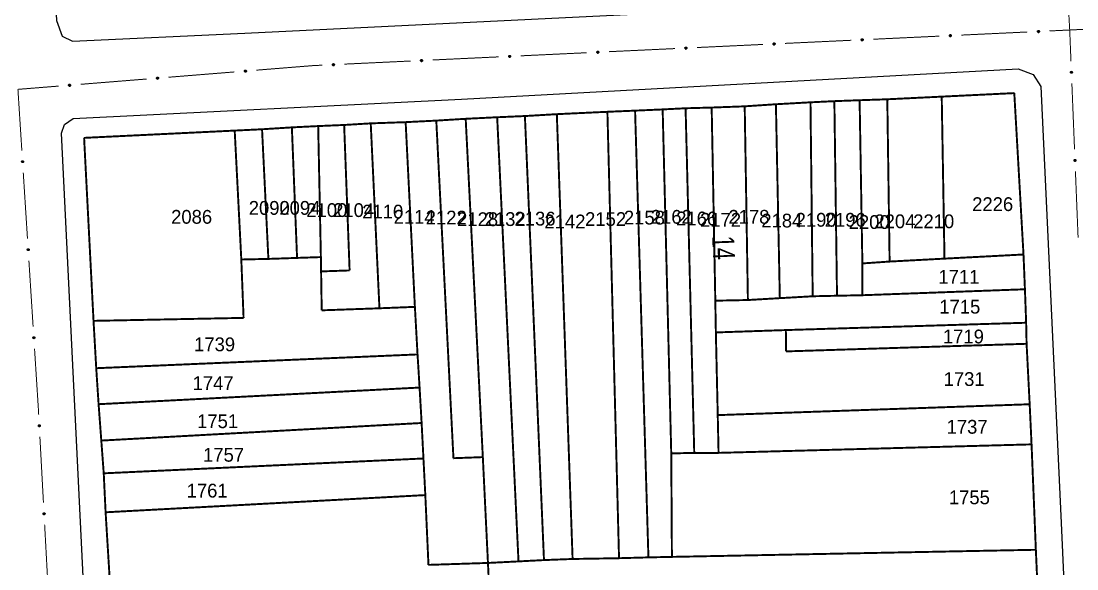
# Model space of a CAD drawing. Extents: x 202481 to 204056, y 4838981 to 4840330.
# Drawn here: x 202939.6 to 203131.1, y 4839090.1 to 4839189.5 of the extents above; entities that cross this region are included whole.
import ezdxf
from ezdxf.enums import TextEntityAlignment as Align

# ---------------------------------------------------------------- set-up
doc = ezdxf.new("R2010")
doc.units = 0
doc.header["$LTSCALE"] = 1.5
doc.header["$MEASUREMENT"] = 0
for name, color, linetype in [('CD_MALHA_LOTES', 7, 'CONTINUOUS'), ('RU-QUADRA', 210, 'CONTINUOUS'), ('SV-EIXO-RUA-PAV', 20, 'CONTINUOUS'), ('SV-RUA-PAVIM', 7, 'CONTINUOUS'), ('SV-TXT-RUA-PAV', 7, 'CONTINUOUS'), ('Th_NmrPort', 1, 'CONTINUOUS')]:
    doc.layers.add(name, color=color, linetype=linetype)
doc.styles.add('ARIAL', font='ARIAL.SHX')

msp = doc.modelspace()

# ---------------------------------------------------------------- linework, layer by layer
at = {"layer": 'CD_MALHA_LOTES', "linetype": 'Continuous', "const_width": 0.35, "flags": 128}
for points in [[(203106.59, 4839175.82), (203119.75, 4839176.46)], [(203119.75, 4839176.46), (203121.42, 4839147.18)], [(203064.87, 4839173.84), (203070.86, 4839174.06)], [(203070.86, 4839174.06), (203076.52, 4839174.44)], [(203071.44, 4839138.92), (203070.86, 4839174.06)], [(203076.52, 4839174.44), (203082.79, 4839174.79)], [(203077.23, 4839139.26), (203076.52, 4839174.44)], [(203082.79, 4839174.79), (203087.12, 4839175)], [(203083.19, 4839139.6), (203082.79, 4839174.79)], [(203087.12, 4839175), (203091.7, 4839175.17)], [(203087.6, 4839139.7), (203087.12, 4839175)], [(203091.7, 4839175.17), (203096.72, 4839175.34)], [(203092.2, 4839145.56), (203091.7, 4839175.17)], [(203096.72, 4839175.34), (203106.59, 4839175.82)], [(203097.14, 4839145.9), (203096.72, 4839175.34)], [(203107.09, 4839146.43), (203106.59, 4839175.82)], [(203020.26, 4839171.8), (203025.97, 4839172.08)], [(203025.97, 4839172.08), (203031, 4839172.3)], [(203029.84, 4839091.5), (203025.97, 4839172.08)], [(203031, 4839172.3), (203036.79, 4839172.64)], [(203034.46, 4839091.74), (203031, 4839172.3)], [(203036.79, 4839172.64), (203045.96, 4839173.07)], [(203039.65, 4839091.94), (203036.79, 4839172.64)], [(203045.96, 4839173.07), (203050.98, 4839173.28)], [(203048.07, 4839092.08), (203045.96, 4839173.07)], [(203050.98, 4839173.28), (203055.98, 4839173.5)], [(203053.4, 4839092.23), (203050.98, 4839173.28)], [(203055.98, 4839173.5), (203060.14, 4839173.71)], [(203057.54, 4839111.09), (203055.98, 4839173.5)], [(203060.14, 4839173.71), (203064.87, 4839173.84)], [(203061.71, 4839111.19), (203060.14, 4839173.71)], [(203065.53, 4839138.8), (203064.87, 4839173.84)], [(202983.33, 4839169.9), (202988.74, 4839170.24)], [(202988.74, 4839170.24), (202993.51, 4839170.48)], [(202989.68, 4839146.56), (202988.74, 4839170.24)], [(202993.51, 4839170.48), (202998.22, 4839170.68)], [(202994, 4839146.71), (202993.51, 4839170.48)], [(202998.22, 4839170.68), (203003.04, 4839170.97)], [(202999.21, 4839144.29), (202998.22, 4839170.68)], [(203003.04, 4839170.97), (203009.37, 4839171.19)], [(203004.62, 4839137.42), (203003.04, 4839170.97)], [(203009.37, 4839171.19), (203014.93, 4839171.47)], [(203011.05, 4839137.68), (203009.37, 4839171.19)], [(203014.93, 4839171.47), (203020.26, 4839171.8)], [(203018.04, 4839110.22), (203014.93, 4839171.47)], [(203023.37, 4839110.42), (203020.26, 4839171.8)], [(202978.37, 4839169.66), (202951.06, 4839168.34)], [(202951.06, 4839168.34), (202952.77, 4839135.14)], [(202978.37, 4839169.66), (202983.33, 4839169.9)], [(202979.57, 4839146.27), (202978.37, 4839169.66)], [(202984.48, 4839146.38), (202983.33, 4839169.9)], [(203121.42, 4839147.18), (203107.09, 4839146.43)], [(203121.42, 4839147.18), (203121.68, 4839140.87)], [(202984.48, 4839146.38), (202979.57, 4839146.27)], [(202979.98, 4839135.68), (202979.57, 4839146.27)], [(202989.68, 4839146.56), (202984.48, 4839146.38)], [(202994, 4839146.71), (202989.68, 4839146.56)], [(202994.04, 4839144.11), (202994, 4839146.71)], [(203092.2, 4839145.56), (203097.14, 4839145.9)], [(203092.2, 4839139.79), (203092.2, 4839145.56)], [(203107.09, 4839146.43), (203097.14, 4839145.9)], [(202994.04, 4839144.11), (202999.21, 4839144.29)], [(202994.15, 4839137.05), (202994.04, 4839144.11)], [(203083.19, 4839139.6), (203077.23, 4839139.26)], [(203087.6, 4839139.7), (203083.19, 4839139.6)], [(203092.2, 4839139.79), (203087.6, 4839139.7)], [(203121.68, 4839140.87), (203092.2, 4839139.79)], [(203121.68, 4839140.87), (203121.9, 4839134.8)], [(203011.05, 4839137.68), (203004.62, 4839137.42)], [(203011.53, 4839129.05), (203011.05, 4839137.68)], [(203065.53, 4839138.8), (203071.44, 4839138.92)], [(203065.63, 4839133.04), (203065.53, 4839138.8)], [(203077.23, 4839139.26), (203071.44, 4839138.92)], [(202952.77, 4839135.14), (202979.98, 4839135.68)], [(203004.62, 4839137.42), (202994.15, 4839137.05)], [(202953.26, 4839126.55), (202952.77, 4839135.14)], [(203078.32, 4839133.47), (203121.9, 4839134.8)], [(203121.9, 4839134.8), (203121.98, 4839130.98)], [(203065.63, 4839133.04), (203078.32, 4839133.47)], [(203065.97, 4839118.04), (203065.63, 4839133.04)], [(203078.37, 4839129.6), (203078.32, 4839133.47)], [(203121.98, 4839130.98), (203078.37, 4839129.6)], [(203121.98, 4839130.98), (203122.54, 4839120.01)], [(202953.26, 4839126.55), (203011.53, 4839129.05)], [(203011.9, 4839123.04), (203011.53, 4839129.05)], [(202953.69, 4839120.02), (202953.26, 4839126.55)], [(202953.69, 4839120.02), (203011.9, 4839123.04)], [(203012.27, 4839116.61), (203011.9, 4839123.04)], [(202954.18, 4839113.42), (202953.69, 4839120.02)], [(203065.97, 4839118.04), (203122.54, 4839120.01)], [(203122.54, 4839120.01), (203122.88, 4839112.73)], [(202954.18, 4839113.42), (203012.27, 4839116.61)], [(203012.6, 4839110.17), (203012.27, 4839116.61)], [(203066.12, 4839111.19), (203065.97, 4839118.04)], [(202954.62, 4839107.48), (202954.18, 4839113.42)], [(203122.88, 4839112.73), (203066.12, 4839111.19)], [(203122.88, 4839112.73), (203123.66, 4839093.61)], [(203057.54, 4839111.09), (203061.71, 4839111.19)], [(203057.66, 4839092.32), (203057.54, 4839111.09)], [(203066.12, 4839111.19), (203061.71, 4839111.19)], [(202954.62, 4839107.48), (203012.6, 4839110.17)], [(203012.94, 4839103.53), (203012.6, 4839110.17)], [(203023.37, 4839110.42), (203018.04, 4839110.22)], [(203024.3, 4839091.22), (203023.37, 4839110.42)], [(202954.96, 4839100.41), (202954.62, 4839107.48)], [(202954.96, 4839100.41), (203012.94, 4839103.53)], [(203013.51, 4839090.87), (203012.94, 4839103.53)], [(202956.76, 4839071.06), (202954.96, 4839100.41)], [(203123.66, 4839093.61), (203057.66, 4839092.32)], [(203123.66, 4839093.61), (203124.21, 4839081.25)], [(203034.46, 4839091.74), (203029.84, 4839091.5)], [(203039.65, 4839091.94), (203034.46, 4839091.74)], [(203048.07, 4839092.08), (203039.65, 4839091.94)], [(203053.4, 4839092.23), (203048.07, 4839092.08)], [(203057.66, 4839092.32), (203053.4, 4839092.23)], [(203024.3, 4839091.22), (203013.51, 4839090.87)], [(203024.3, 4839091.22), (203029.84, 4839091.5)], [(203025.09, 4839074.5), (203024.3, 4839091.22)]]:
    msp.add_lwpolyline(points, dxfattribs=at)
at = {"layer": 'RU-QUADRA', "linetype": 'Continuous', "const_width": 0.18, "flags": 128}
msp.add_lwpolyline([(202956.76, 4839071.06), (202954.96, 4839100.41), (202954.62, 4839107.48), (202954.18, 4839113.42), (202953.69, 4839120.02), (202953.26, 4839126.55), (202952.77, 4839135.14), (202951.06, 4839168.34), (202978.37, 4839169.66), (202983.33, 4839169.9), (202988.74, 4839170.24), (202993.51, 4839170.48), (202998.22, 4839170.68), (203003.04, 4839170.97), (203009.37, 4839171.19), (203014.93, 4839171.47), (203020.26, 4839171.8), (203025.97, 4839172.08), (203031, 4839172.3), (203036.79, 4839172.64), (203045.96, 4839173.07), (203050.98, 4839173.28), (203055.98, 4839173.5), (203060.14, 4839173.71), (203064.87, 4839173.84), (203070.86, 4839174.06), (203076.52, 4839174.44), (203082.79, 4839174.79), (203087.12, 4839175), (203091.7, 4839175.17), (203096.72, 4839175.34), (203106.59, 4839175.82), (203119.75, 4839176.46), (203121.42, 4839147.18), (203121.68, 4839140.87), (203121.9, 4839134.8), (203121.98, 4839130.98), (203122.54, 4839120.01), (203122.88, 4839112.73), (203123.66, 4839093.61), (203124.21, 4839081.25)], dxfattribs=at)
at = {"layer": 'SV-EIXO-RUA-PAV', "const_width": 0.18}
for points in [[(203129.451798, 4839194.216947), (203129.78255, 4839188.22607)], [(203110.151355, 4839186.984922), (203122.138077, 4839187.54927)], [(203126.133651, 4839187.737386), (203129.130332, 4839187.878473)], [(203129.130332, 4839187.878473), (203129.8, 4839187.91)], [(203129.78255, 4839188.22607), (203129.8, 4839187.91)], [(203129.8, 4839187.91), (203138.119946, 4839188.310712)], [(203129.8, 4839187.91), (203130.029514, 4839182.231188)], [(203078.186762, 4839185.479992), (203090.173484, 4839186.044341)], [(203094.169059, 4839186.232457), (203106.155781, 4839186.796806)], [(203030.239873, 4839183.222599), (203042.226595, 4839183.786947)], [(203046.222169, 4839183.975063), (203058.208892, 4839184.539412)], [(203062.204466, 4839184.727528), (203074.191188, 4839185.291876)], [(202998.27528, 4839181.717669), (203010.262003, 4839182.282018)], [(203014.257577, 4839182.470134), (203026.244299, 4839183.034482)], [(202966.366441, 4839179.338595), (202978.327733, 4839180.301666)], [(202982.31483, 4839180.62269), (202992.282573, 4839181.425249)], [(202992.282573, 4839181.425249), (202992.59, 4839181.45)], [(202992.59, 4839181.45), (202994.279706, 4839181.529553)], [(202950.418052, 4839178.054501), (202962.379344, 4839179.017571)], [(203130.191046, 4839178.234451), (203130.675641, 4839166.244239)], [(202939.06, 4839177.14), (202946.430955, 4839177.733477)], [(202939.06, 4839177.14), (202939.77188, 4839166.013511)], [(202940.02728, 4839162.021673), (202940.793481, 4839150.046159)], [(203130.837172, 4839162.247502), (203131.321767, 4839150.257291)], [(202941.048881, 4839146.054321), (202941.815082, 4839134.078807)], [(202942.070483, 4839130.086969), (202942.708983, 4839120.107374)], [(202942.708983, 4839120.107374), (202942.76, 4839119.31)], [(202942.76, 4839119.31), (202942.824848, 4839118.110757)], [(202943.040831, 4839114.116592), (202943.688777, 4839102.134098)], [(202943.90476, 4839098.139933), (202944.552706, 4839086.157439)]]:
    msp.add_lwpolyline(points, dxfattribs=at)
at = {"layer": 'SV-EIXO-RUA-PAV'}
for points in [[(203123.987166, 4839187.74653), (203124.019569, 4839187.783164), (203124.054909, 4839187.808024), (203124.090352, 4839187.820274), (203124.124494, 4839187.822933), (203124.159731, 4839187.821719), (203124.194986, 4839187.812657), (203124.231887, 4839187.793931), (203124.268865, 4839187.761685), (203124.291951, 4839187.723808), (203124.305821, 4839187.689703), (203124.310643, 4839187.654261), (203124.30889, 4839187.62005), (203124.298266, 4839187.58374), (203124.278924, 4839187.54653), (203124.245599, 4839187.510132), (203124.210786, 4839187.485998), (203124.176192, 4839187.475049), (203124.14053, 4839187.470427), (203124.104572, 4839187.472098), (203124.070016, 4839187.481193), (203124.032585, 4839187.500734), (203123.997097, 4839187.534102), (203123.97263, 4839187.568549), (203123.961198, 4839187.60298), (203123.957438, 4839187.638192), (203123.958226, 4839187.673548), (203123.96586, 4839187.709367), (203123.987166, 4839187.74653)], [(203092.022573, 4839186.241601), (203092.054976, 4839186.278235), (203092.090316, 4839186.303094), (203092.125759, 4839186.315345), (203092.159902, 4839186.318004), (203092.195138, 4839186.316789), (203092.230393, 4839186.307727), (203092.267294, 4839186.289002), (203092.304272, 4839186.256755), (203092.327359, 4839186.218879), (203092.341228, 4839186.184774), (203092.34605, 4839186.149331), (203092.344297, 4839186.115121), (203092.333673, 4839186.078811), (203092.314332, 4839186.0416), (203092.281006, 4839186.005203), (203092.246193, 4839185.981069), (203092.2116, 4839185.97012), (203092.175937, 4839185.965498), (203092.139979, 4839185.967168), (203092.105423, 4839185.976263), (203092.067993, 4839185.995805), (203092.032504, 4839186.029173), (203092.008037, 4839186.06362), (203091.996605, 4839186.098051), (203091.992845, 4839186.133263), (203091.993633, 4839186.168619), (203092.001267, 4839186.204437), (203092.022573, 4839186.241601)], [(203108.004869, 4839186.994065), (203108.037272, 4839187.0307), (203108.072612, 4839187.055559), (203108.108055, 4839187.06781), (203108.142198, 4839187.070468), (203108.177434, 4839187.069254), (203108.212689, 4839187.060192), (203108.249591, 4839187.041467), (203108.286568, 4839187.00922), (203108.309655, 4839186.971344), (203108.323524, 4839186.937238), (203108.328347, 4839186.901796), (203108.326594, 4839186.867586), (203108.315969, 4839186.831276), (203108.296628, 4839186.794065), (203108.263303, 4839186.757667), (203108.228489, 4839186.733534), (203108.193896, 4839186.722585), (203108.158234, 4839186.717962), (203108.122275, 4839186.719633), (203108.08772, 4839186.728728), (203108.050289, 4839186.748269), (203108.014801, 4839186.781637), (203107.990333, 4839186.816085), (203107.978902, 4839186.850515), (203107.975141, 4839186.885727), (203107.97593, 4839186.921083), (203107.983563, 4839186.956902), (203108.004869, 4839186.994065)], [(203044.075684, 4839183.984207), (203044.108087, 4839184.020841), (203044.143427, 4839184.045701), (203044.17887, 4839184.057951), (203044.213013, 4839184.06061), (203044.248249, 4839184.059396), (203044.283504, 4839184.050333), (203044.320405, 4839184.031608), (203044.357383, 4839183.999362), (203044.38047, 4839183.961485), (203044.394339, 4839183.92738), (203044.399161, 4839183.891937), (203044.397408, 4839183.857727), (203044.386784, 4839183.821417), (203044.367442, 4839183.784207), (203044.334117, 4839183.747809), (203044.299304, 4839183.723675), (203044.26471, 4839183.712726), (203044.229048, 4839183.708104), (203044.19309, 4839183.709775), (203044.158534, 4839183.71887), (203044.121104, 4839183.738411), (203044.085615, 4839183.771779), (203044.061148, 4839183.806226), (203044.049716, 4839183.840657), (203044.045956, 4839183.875869), (203044.046744, 4839183.911225), (203044.054378, 4839183.947044), (203044.075684, 4839183.984207)], [(203060.05798, 4839184.736671), (203060.090383, 4839184.773306), (203060.125723, 4839184.798165), (203060.161166, 4839184.810416), (203060.195309, 4839184.813074), (203060.230545, 4839184.81186), (203060.2658, 4839184.802798), (203060.302702, 4839184.784073), (203060.339679, 4839184.751826), (203060.362766, 4839184.71395), (203060.376635, 4839184.679845), (203060.381457, 4839184.644402), (203060.379704, 4839184.610192), (203060.36908, 4839184.573882), (203060.349739, 4839184.536671), (203060.316414, 4839184.500274), (203060.2816, 4839184.47614), (203060.247007, 4839184.465191), (203060.211345, 4839184.460568), (203060.175386, 4839184.462239), (203060.14083, 4839184.471334), (203060.1034, 4839184.490875), (203060.067911, 4839184.524243), (203060.043444, 4839184.558691), (203060.032013, 4839184.593121), (203060.028252, 4839184.628333), (203060.02904, 4839184.66369), (203060.036674, 4839184.699508), (203060.05798, 4839184.736671)], [(203076.040277, 4839185.489136), (203076.07268, 4839185.52577), (203076.10802, 4839185.55063), (203076.143463, 4839185.56288), (203076.177605, 4839185.565539), (203076.212841, 4839185.564325), (203076.248097, 4839185.555263), (203076.284998, 4839185.536537), (203076.321976, 4839185.504291), (203076.345062, 4839185.466415), (203076.358932, 4839185.432309), (203076.363754, 4839185.396867), (203076.362001, 4839185.362656), (203076.351377, 4839185.326347), (203076.332035, 4839185.289136), (203076.29871, 4839185.252738), (203076.263897, 4839185.228604), (203076.229303, 4839185.217655), (203076.193641, 4839185.213033), (203076.157683, 4839185.214704), (203076.123127, 4839185.223799), (203076.085696, 4839185.24334), (203076.050208, 4839185.276708), (203076.025741, 4839185.311155), (203076.014309, 4839185.345586), (203076.010549, 4839185.380798), (203076.011337, 4839185.416154), (203076.018971, 4839185.451973), (203076.040277, 4839185.489136)], [(202996.128795, 4839181.726813), (202996.161198, 4839181.763447), (202996.196538, 4839181.788307), (202996.231981, 4839181.800557), (202996.266124, 4839181.803216), (202996.30136, 4839181.802002), (202996.336615, 4839181.79294), (202996.373516, 4839181.774214), (202996.410494, 4839181.741968), (202996.433581, 4839181.704092), (202996.44745, 4839181.669986), (202996.452272, 4839181.634544), (202996.450519, 4839181.600333), (202996.439895, 4839181.564024), (202996.420553, 4839181.526813), (202996.387228, 4839181.490415), (202996.352415, 4839181.466281), (202996.317821, 4839181.455332), (202996.282159, 4839181.45071), (202996.246201, 4839181.452381), (202996.211645, 4839181.461476), (202996.174215, 4839181.481017), (202996.138726, 4839181.514385), (202996.114259, 4839181.548832), (202996.102827, 4839181.583263), (202996.099067, 4839181.618475), (202996.099855, 4839181.653831), (202996.107489, 4839181.68965), (202996.128795, 4839181.726813)], [(203012.111091, 4839182.479278), (203012.143494, 4839182.515912), (203012.178834, 4839182.540771), (203012.214277, 4839182.553022), (203012.24842, 4839182.555681), (203012.283656, 4839182.554466), (203012.318911, 4839182.545404), (203012.355813, 4839182.526679), (203012.39279, 4839182.494432), (203012.415877, 4839182.456556), (203012.429746, 4839182.422451), (203012.434568, 4839182.387008), (203012.432815, 4839182.352798), (203012.422191, 4839182.316488), (203012.40285, 4839182.279277), (203012.369525, 4839182.24288), (203012.334711, 4839182.218746), (203012.300118, 4839182.207797), (203012.264456, 4839182.203175), (203012.228497, 4839182.204845), (203012.193941, 4839182.21394), (203012.156511, 4839182.233482), (203012.121022, 4839182.26685), (203012.096555, 4839182.301297), (203012.085123, 4839182.335727), (203012.081363, 4839182.37094), (203012.082151, 4839182.406296), (203012.089785, 4839182.442114), (203012.111091, 4839182.479278)], [(203028.093388, 4839183.231742), (203028.12579, 4839183.268377), (203028.16113, 4839183.293236), (203028.196574, 4839183.305486), (203028.230716, 4839183.308145), (203028.265952, 4839183.306931), (203028.301208, 4839183.297869), (203028.338109, 4839183.279144), (203028.375086, 4839183.246897), (203028.398173, 4839183.209021), (203028.412043, 4839183.174915), (203028.416865, 4839183.139473), (203028.415112, 4839183.105263), (203028.404488, 4839183.068953), (203028.385146, 4839183.031742), (203028.351821, 4839182.995344), (203028.317007, 4839182.971211), (203028.282414, 4839182.960261), (203028.246752, 4839182.955639), (203028.210794, 4839182.95731), (203028.176238, 4839182.966405), (203028.138807, 4839182.985946), (203028.103319, 4839183.019314), (203028.078852, 4839183.053762), (203028.06742, 4839183.088192), (203028.06366, 4839183.123404), (203028.064448, 4839183.15876), (203028.072082, 4839183.194579), (203028.093388, 4839183.231742)], [(202980.16923, 4839180.560372), (202980.200395, 4839180.598065), (202980.234888, 4839180.624087), (202980.269903, 4839180.63751), (202980.303939, 4839180.641304), (202980.339196, 4839180.641264), (202980.374733, 4839180.63338), (202980.412237, 4839180.615894), (202980.450268, 4839180.584896), (202980.474603, 4839180.547809), (202980.4896, 4839180.514185), (202980.495599, 4839180.478922), (202980.494986, 4839180.444673), (202980.485576, 4839180.408029), (202980.467484, 4839180.370195), (202980.435389, 4839180.332708), (202980.401399, 4839180.307429), (202980.367189, 4839180.295334), (202980.3317, 4839180.289528), (202980.295706, 4839180.29), (202980.260867, 4839180.29794), (202980.222807, 4839180.316224), (202980.186227, 4839180.348392), (202980.160627, 4839180.382006), (202980.148055, 4839180.416037), (202980.143125, 4839180.451104), (202980.142735, 4839180.486467), (202980.149173, 4839180.52252), (202980.16923, 4839180.560372)], [(203130.214468, 4839180.380828), (203130.250887, 4839180.348182), (203130.27551, 4839180.312677), (203130.287525, 4839180.277154), (203130.289956, 4839180.242994), (203130.288508, 4839180.207767), (203130.279211, 4839180.172573), (203130.260241, 4839180.135797), (203130.227749, 4839180.099034), (203130.18972, 4839180.0762), (203130.155523, 4839180.062558), (203130.120049, 4839180.057972), (203130.085851, 4839180.059952), (203130.049613, 4839180.070818), (203130.012532, 4839180.090406), (203129.976357, 4839180.123973), (203129.952455, 4839180.158946), (203129.941736, 4839180.193612), (203129.937351, 4839180.229304), (203129.939261, 4839180.26525), (203129.948586, 4839180.299745), (203129.968376, 4839180.337044), (203130.001979, 4839180.37231), (203130.036589, 4839180.396547), (203130.071094, 4839180.40775), (203130.106331, 4839180.411276), (203130.141681, 4839180.410253), (203130.177448, 4839180.402381), (203130.214468, 4839180.380828)], [(202948.272452, 4839177.992183), (202948.303618, 4839178.029876), (202948.33811, 4839178.055898), (202948.373126, 4839178.069322), (202948.407161, 4839178.073115), (202948.442418, 4839178.073075), (202948.477956, 4839178.065191), (202948.51546, 4839178.047705), (202948.553491, 4839178.016707), (202948.577825, 4839177.979621), (202948.592822, 4839177.945996), (202948.598822, 4839177.910733), (202948.598209, 4839177.876484), (202948.588799, 4839177.83984), (202948.570707, 4839177.802006), (202948.538612, 4839177.76452), (202948.504621, 4839177.73924), (202948.470412, 4839177.727146), (202948.434923, 4839177.721339), (202948.398929, 4839177.721811), (202948.36409, 4839177.729751), (202948.326029, 4839177.748035), (202948.28945, 4839177.780203), (202948.263849, 4839177.813817), (202948.251278, 4839177.847848), (202948.246347, 4839177.882916), (202948.245958, 4839177.918278), (202948.252395, 4839177.954331), (202948.272452, 4839177.992183)], [(202964.220841, 4839179.276278), (202964.252006, 4839179.31397), (202964.286499, 4839179.339993), (202964.321515, 4839179.353416), (202964.35555, 4839179.35721), (202964.390807, 4839179.357169), (202964.426344, 4839179.349286), (202964.463849, 4839179.331799), (202964.501879, 4839179.300802), (202964.526214, 4839179.263715), (202964.541211, 4839179.23009), (202964.54721, 4839179.194828), (202964.546597, 4839179.160578), (202964.537188, 4839179.123935), (202964.519096, 4839179.086101), (202964.487001, 4839179.048614), (202964.45301, 4839179.023335), (202964.4188, 4839179.01124), (202964.383312, 4839179.005433), (202964.347318, 4839179.005906), (202964.312478, 4839179.013845), (202964.274418, 4839179.03213), (202964.237838, 4839179.064298), (202964.212238, 4839179.097912), (202964.199666, 4839179.131943), (202964.194736, 4839179.16701), (202964.194347, 4839179.202373), (202964.200784, 4839179.238426), (202964.220841, 4839179.276278)], [(202940.000262, 4839164.168008), (202940.037437, 4839164.136227), (202940.062888, 4839164.101311), (202940.075734, 4839164.066079), (202940.078967, 4839164.031986), (202940.078347, 4839163.996735), (202940.06988, 4839163.961332), (202940.051779, 4839163.92412), (202940.02016, 4839163.886605), (202939.982678, 4839163.862883), (202939.948811, 4839163.848441), (202939.913455, 4839163.843023), (202939.87922, 4839163.844199), (202939.842736, 4839163.85421), (202939.805205, 4839163.872922), (202939.768251, 4839163.905629), (202939.743534, 4839163.940031), (202939.732004, 4839163.974435), (202939.726782, 4839164.010014), (202939.727846, 4839164.045996), (202939.736358, 4839164.0807), (202939.755266, 4839164.118454), (202939.788031, 4839164.1545), (202939.822062, 4839164.179544), (202939.856295, 4839164.191554), (202939.891438, 4839164.195907), (202939.926803, 4839164.195715), (202939.962745, 4839164.188685), (202940.000262, 4839164.168008)], [(203130.860595, 4839164.39388), (203130.897013, 4839164.361234), (203130.921637, 4839164.325729), (203130.933651, 4839164.290205), (203130.936083, 4839164.256045), (203130.934634, 4839164.220818), (203130.925338, 4839164.185624), (203130.906367, 4839164.148848), (203130.873875, 4839164.112086), (203130.835847, 4839164.089252), (203130.80165, 4839164.07561), (203130.766176, 4839164.071023), (203130.731978, 4839164.073004), (203130.69574, 4839164.083869), (203130.658658, 4839164.103458), (203130.622483, 4839164.137024), (203130.598581, 4839164.171998), (203130.587863, 4839164.206663), (203130.583478, 4839164.242355), (203130.585388, 4839164.278302), (203130.594712, 4839164.312796), (203130.614502, 4839164.350096), (203130.648106, 4839164.385362), (203130.682715, 4839164.409599), (203130.717221, 4839164.420802), (203130.752457, 4839164.424327), (203130.787807, 4839164.423304), (203130.823574, 4839164.415432), (203130.860595, 4839164.39388)], [(202941.021863, 4839148.200656), (202941.059038, 4839148.168875), (202941.08449, 4839148.133959), (202941.097335, 4839148.098727), (202941.100569, 4839148.064634), (202941.099948, 4839148.029383), (202941.091481, 4839147.99398), (202941.073381, 4839147.956768), (202941.041761, 4839147.919253), (202941.00428, 4839147.895531), (202940.970413, 4839147.881089), (202940.935056, 4839147.875671), (202940.900821, 4839147.876847), (202940.864338, 4839147.886858), (202940.826806, 4839147.90557), (202940.789853, 4839147.938277), (202940.765136, 4839147.972679), (202940.753605, 4839148.007083), (202940.748383, 4839148.042662), (202940.749448, 4839148.078644), (202940.757959, 4839148.113348), (202940.776867, 4839148.151102), (202940.809633, 4839148.187148), (202940.843663, 4839148.212192), (202940.877896, 4839148.224202), (202940.91304, 4839148.228555), (202940.948404, 4839148.228363), (202940.984346, 4839148.221333), (202941.021863, 4839148.200656)], [(202942.043464, 4839132.233304), (202942.080639, 4839132.201523), (202942.106091, 4839132.166607), (202942.118937, 4839132.131375), (202942.12217, 4839132.097282), (202942.12155, 4839132.062031), (202942.113083, 4839132.026628), (202942.094982, 4839131.989416), (202942.063363, 4839131.951901), (202942.025881, 4839131.928179), (202941.992014, 4839131.913737), (202941.956658, 4839131.908319), (202941.922423, 4839131.909495), (202941.885939, 4839131.919506), (202941.848408, 4839131.938218), (202941.811454, 4839131.970925), (202941.786737, 4839132.005327), (202941.775207, 4839132.039731), (202941.769984, 4839132.07531), (202941.771049, 4839132.111292), (202941.779561, 4839132.145996), (202941.798469, 4839132.18375), (202941.831234, 4839132.219796), (202941.865264, 4839132.24484), (202941.899497, 4839132.25685), (202941.934641, 4839132.261203), (202941.970005, 4839132.261011), (202942.005948, 4839132.253981), (202942.043464, 4839132.233304)], [(202943.035001, 4839116.263089), (202943.071861, 4839116.230943), (202943.096966, 4839116.195777), (202943.109464, 4839116.16042), (202943.11236, 4839116.126297), (202943.111392, 4839116.091053), (202943.102576, 4839116.055735), (202943.084109, 4839116.018704), (202943.052121, 4839115.981503), (202943.014407, 4839115.958152), (202942.980399, 4839115.944045), (202942.944991, 4839115.938976), (202942.910769, 4839115.940491), (202942.874386, 4839115.950861), (202942.837041, 4839115.969943), (202942.800412, 4839116.003013), (202942.776036, 4839116.037657), (202942.764846, 4839116.072173), (202942.759975, 4839116.107802), (202942.761395, 4839116.143772), (202942.770249, 4839116.17839), (202942.789528, 4839116.215956), (202942.822648, 4839116.251676), (202942.856924, 4839116.276383), (202942.891274, 4839116.288055), (202942.926459, 4839116.292061), (202942.96182, 4839116.291519), (202942.997691, 4839116.284135), (202943.035001, 4839116.263089)], [(202943.89893, 4839100.28643), (202943.93579, 4839100.254284), (202943.960895, 4839100.219118), (202943.973393, 4839100.183761), (202943.976289, 4839100.149638), (202943.975321, 4839100.114394), (202943.966505, 4839100.079077), (202943.948038, 4839100.042045), (202943.91605, 4839100.004844), (202943.878336, 4839099.981494), (202943.844328, 4839099.967387), (202943.80892, 4839099.962317), (202943.774698, 4839099.963832), (202943.738315, 4839099.974202), (202943.70097, 4839099.993284), (202943.664341, 4839100.026354), (202943.639965, 4839100.060999), (202943.628775, 4839100.095515), (202943.623904, 4839100.131144), (202943.625324, 4839100.167113), (202943.634177, 4839100.201731), (202943.653457, 4839100.239297), (202943.686577, 4839100.275018), (202943.720853, 4839100.299724), (202943.755203, 4839100.311396), (202943.790388, 4839100.315402), (202943.825748, 4839100.31486), (202943.86162, 4839100.307476), (202943.89893, 4839100.28643)]]:
    msp.add_lwpolyline(points, close=True, dxfattribs=at)
for points in [[(203123.957438, 4839187.638192), (203124.305821, 4839187.689703)], [(203123.958226, 4839187.673548), (203124.291951, 4839187.723808)], [(203123.961198, 4839187.60298), (203124.310643, 4839187.654261)], [(203123.961564, 4839187.657142), (203124.293833, 4839187.708303)], [(203123.961933, 4839187.620277), (203124.306598, 4839187.669289)], [(203123.96586, 4839187.709367), (203124.268865, 4839187.761685)], [(203123.966774, 4839187.691539), (203124.275809, 4839187.742971)], [(203123.970417, 4839187.585159), (203124.306775, 4839187.636512)], [(203123.97263, 4839187.568549), (203124.30889, 4839187.62005)], [(203123.977437, 4839187.726191), (203124.246944, 4839187.775763)], [(203123.987078, 4839187.550427), (203124.298903, 4839187.600625)], [(203123.987166, 4839187.74653), (203124.231887, 4839187.793931)], [(203123.997097, 4839187.534102), (203124.298266, 4839187.58374)], [(203124.005627, 4839187.765768), (203124.206069, 4839187.802525)], [(203124.018605, 4839187.519126), (203124.285578, 4839187.564481)], [(203124.019569, 4839187.783164), (203124.194986, 4839187.812657)], [(203124.032585, 4839187.500734), (203124.278924, 4839187.54653)], [(203124.039653, 4839187.797422), (203124.168562, 4839187.815786)], [(203124.054909, 4839187.808024), (203124.159731, 4839187.821719)], [(203091.992845, 4839186.133263), (203092.341228, 4839186.184774)], [(203091.993633, 4839186.168619), (203092.327359, 4839186.218879)], [(203091.996605, 4839186.098051), (203092.34605, 4839186.149331)], [(203091.996971, 4839186.152213), (203092.32924, 4839186.203374)], [(203091.99734, 4839186.115348), (203092.342006, 4839186.16436)], [(203092.001267, 4839186.204437), (203092.304272, 4839186.256755)], [(203092.002182, 4839186.186609), (203092.311216, 4839186.238042)], [(203092.005824, 4839186.08023), (203092.342183, 4839186.131583)], [(203092.008037, 4839186.06362), (203092.344297, 4839186.115121)], [(203092.012844, 4839186.221262), (203092.282351, 4839186.270834)], [(203092.022486, 4839186.045498), (203092.33431, 4839186.095696)], [(203092.022573, 4839186.241601), (203092.267294, 4839186.289002)], [(203092.032504, 4839186.029173), (203092.333673, 4839186.078811)], [(203092.041034, 4839186.260838), (203092.241476, 4839186.297596)], [(203092.054012, 4839186.014197), (203092.320985, 4839186.059551)], [(203092.054976, 4839186.278235), (203092.230393, 4839186.307727)], [(203092.067993, 4839185.995805), (203092.314332, 4839186.0416)], [(203092.07506, 4839186.292493), (203092.203969, 4839186.310857)], [(203092.090316, 4839186.303094), (203092.195138, 4839186.316789)], [(203092.092097, 4839185.98867), (203092.289942, 4839186.022573)], [(203092.105423, 4839185.976263), (203092.281006, 4839186.005203)], [(203092.127006, 4839185.972555), (203092.257214, 4839185.992345)], [(203092.139979, 4839185.967168), (203092.246193, 4839185.981069)], [(203107.975141, 4839186.885727), (203108.323524, 4839186.937238)], [(203107.97593, 4839186.921083), (203108.309655, 4839186.971344)], [(203107.978902, 4839186.850515), (203108.328347, 4839186.901796)], [(203107.979267, 4839186.904678), (203108.311537, 4839186.955838)], [(203107.979637, 4839186.867812), (203108.324302, 4839186.916824)], [(203107.983563, 4839186.956902), (203108.286568, 4839187.00922)], [(203107.984478, 4839186.939074), (203108.293512, 4839186.990507)], [(203107.98812, 4839186.832695), (203108.324479, 4839186.884048)], [(203107.990333, 4839186.816085), (203108.326594, 4839186.867586)], [(203107.995141, 4839186.973727), (203108.264648, 4839187.023298)], [(203108.004782, 4839186.797962), (203108.316606, 4839186.84816)], [(203108.004869, 4839186.994065), (203108.249591, 4839187.041467)], [(203108.014801, 4839186.781637), (203108.315969, 4839186.831276)], [(203108.02333, 4839187.013303), (203108.223773, 4839187.050061)], [(203108.036308, 4839186.766662), (203108.303282, 4839186.812016)], [(203108.037272, 4839187.0307), (203108.212689, 4839187.060192)], [(203108.050289, 4839186.748269), (203108.296628, 4839186.794065)], [(203108.057357, 4839187.044958), (203108.186265, 4839187.063321)], [(203108.072612, 4839187.055559), (203108.177434, 4839187.069254)], [(203108.074393, 4839186.741134), (203108.272238, 4839186.775038)], [(203108.08772, 4839186.728728), (203108.263303, 4839186.757667)], [(203108.109303, 4839186.725019), (203108.23951, 4839186.74481)], [(203108.122275, 4839186.719633), (203108.228489, 4839186.733534)], [(203124.05669, 4839187.493599), (203124.254534, 4839187.527502)], [(203124.070016, 4839187.481193), (203124.245599, 4839187.510132)], [(203124.091599, 4839187.477484), (203124.221807, 4839187.497275)], [(203124.104572, 4839187.472098), (203124.210786, 4839187.485998)], [(203044.045956, 4839183.875869), (203044.394339, 4839183.92738)], [(203044.046744, 4839183.911225), (203044.38047, 4839183.961485)], [(203044.049716, 4839183.840657), (203044.399161, 4839183.891937)], [(203044.050082, 4839183.894819), (203044.382351, 4839183.94598)], [(203044.050451, 4839183.857954), (203044.395116, 4839183.906966)], [(203044.054378, 4839183.947044), (203044.357383, 4839183.999362)], [(203044.055293, 4839183.929216), (203044.364327, 4839183.980648)], [(203044.058935, 4839183.822836), (203044.395294, 4839183.874189)], [(203044.061148, 4839183.806226), (203044.397408, 4839183.857727)], [(203044.065955, 4839183.963868), (203044.335462, 4839184.01344)], [(203044.075597, 4839183.788104), (203044.387421, 4839183.838302)], [(203044.075684, 4839183.984207), (203044.320405, 4839184.031608)], [(203044.085615, 4839183.771779), (203044.386784, 4839183.821417)], [(203044.094145, 4839184.003445), (203044.294587, 4839184.040202)], [(203044.107123, 4839183.756803), (203044.374096, 4839183.802158)], [(203044.108087, 4839184.020841), (203044.283504, 4839184.050333)], [(203044.121104, 4839183.738411), (203044.367442, 4839183.784207)], [(203044.128171, 4839184.035099), (203044.25708, 4839184.053463)], [(203044.143427, 4839184.045701), (203044.248249, 4839184.059396)], [(203044.145208, 4839183.731276), (203044.343052, 4839183.765179)], [(203044.158534, 4839183.71887), (203044.334117, 4839183.747809)], [(203044.180117, 4839183.715161), (203044.310325, 4839183.734952)], [(203044.19309, 4839183.709775), (203044.299304, 4839183.723675)], [(203060.028252, 4839184.628333), (203060.376635, 4839184.679845)], [(203060.02904, 4839184.66369), (203060.362766, 4839184.71395)], [(203060.032013, 4839184.593121), (203060.381457, 4839184.644402)], [(203060.032378, 4839184.647284), (203060.364648, 4839184.698444)], [(203060.032748, 4839184.610418), (203060.377413, 4839184.659431)], [(203060.036674, 4839184.699508), (203060.339679, 4839184.751826)], [(203060.037589, 4839184.68168), (203060.346623, 4839184.733113)], [(203060.041231, 4839184.575301), (203060.37759, 4839184.626654)], [(203060.043444, 4839184.558691), (203060.379704, 4839184.610192)], [(203060.048252, 4839184.716333), (203060.317759, 4839184.765905)], [(203060.057893, 4839184.540569), (203060.369717, 4839184.590767)], [(203060.05798, 4839184.736671), (203060.302702, 4839184.784073)], [(203060.067911, 4839184.524243), (203060.36908, 4839184.573882)], [(203060.076441, 4839184.755909), (203060.276884, 4839184.792667)], [(203060.089419, 4839184.509268), (203060.356393, 4839184.554622)], [(203060.090383, 4839184.773306), (203060.2658, 4839184.802798)], [(203060.1034, 4839184.490875), (203060.349739, 4839184.536671)], [(203060.110468, 4839184.787564), (203060.239376, 4839184.805927)], [(203060.125723, 4839184.798165), (203060.230545, 4839184.81186)], [(203060.127504, 4839184.48374), (203060.325349, 4839184.517644)], [(203060.14083, 4839184.471334), (203060.316414, 4839184.500274)], [(203060.162414, 4839184.467626), (203060.292621, 4839184.487416)], [(203060.175386, 4839184.462239), (203060.2816, 4839184.47614)], [(203076.010549, 4839185.380798), (203076.358932, 4839185.432309)], [(203076.011337, 4839185.416154), (203076.345062, 4839185.466415)], [(203076.014309, 4839185.345586), (203076.363754, 4839185.396867)], [(203076.014674, 4839185.399749), (203076.346944, 4839185.450909)], [(203076.015044, 4839185.362883), (203076.359709, 4839185.411895)], [(203076.018971, 4839185.451973), (203076.321976, 4839185.504291)], [(203076.019885, 4839185.434145), (203076.328919, 4839185.485577)], [(203076.023528, 4839185.327766), (203076.359886, 4839185.379119)], [(203076.025741, 4839185.311155), (203076.362001, 4839185.362656)], [(203076.030548, 4839185.468798), (203076.300055, 4839185.518369)], [(203076.040189, 4839185.293033), (203076.352014, 4839185.343231)], [(203076.040277, 4839185.489136), (203076.284998, 4839185.536537)], [(203076.050208, 4839185.276708), (203076.351377, 4839185.326347)], [(203076.058738, 4839185.508374), (203076.25918, 4839185.545132)], [(203076.071716, 4839185.261733), (203076.338689, 4839185.307087)], [(203076.07268, 4839185.52577), (203076.248097, 4839185.555263)], [(203076.085696, 4839185.24334), (203076.332035, 4839185.289136)], [(203076.092764, 4839185.540029), (203076.221673, 4839185.558392)], [(203076.10802, 4839185.55063), (203076.212841, 4839185.564325)], [(203076.1098, 4839185.236205), (203076.307645, 4839185.270108)], [(203076.123127, 4839185.223799), (203076.29871, 4839185.252738)], [(203076.14471, 4839185.22009), (203076.274918, 4839185.239881)], [(203076.157683, 4839185.214704), (203076.263897, 4839185.228604)], [(202996.196538, 4839181.788307), (202996.30136, 4839181.802002)], [(203012.081363, 4839182.37094), (203012.429746, 4839182.422451)], [(203012.082151, 4839182.406296), (203012.415877, 4839182.456556)], [(203012.085123, 4839182.335727), (203012.434568, 4839182.387008)], [(203012.085489, 4839182.38989), (203012.417759, 4839182.441051)], [(203012.085859, 4839182.353025), (203012.430524, 4839182.402037)], [(203012.089785, 4839182.442114), (203012.39279, 4839182.494432)], [(203012.0907, 4839182.424286), (203012.399734, 4839182.475719)], [(203012.094342, 4839182.317907), (203012.430701, 4839182.36926)], [(203012.096555, 4839182.301297), (203012.432815, 4839182.352798)], [(203012.101363, 4839182.458939), (203012.370869, 4839182.508511)], [(203012.111004, 4839182.283175), (203012.422828, 4839182.333373)], [(203012.111091, 4839182.479278), (203012.355813, 4839182.526679)], [(203012.121022, 4839182.26685), (203012.422191, 4839182.316488)], [(203012.129552, 4839182.498515), (203012.329994, 4839182.535273)], [(203012.14253, 4839182.251874), (203012.409504, 4839182.297228)], [(203012.143494, 4839182.515912), (203012.318911, 4839182.545404)], [(203012.156511, 4839182.233482), (203012.40285, 4839182.279277)], [(203012.163579, 4839182.53017), (203012.292487, 4839182.548534)], [(203012.178834, 4839182.540771), (203012.283656, 4839182.554466)], [(203012.180615, 4839182.226347), (203012.37846, 4839182.26025)], [(203012.193941, 4839182.21394), (203012.369525, 4839182.24288)], [(203012.215525, 4839182.210232), (203012.345732, 4839182.230022)], [(203012.228497, 4839182.204845), (203012.334711, 4839182.218746)], [(203028.06366, 4839183.123404), (203028.412043, 4839183.174915)], [(203028.064448, 4839183.15876), (203028.398173, 4839183.209021)], [(203028.06742, 4839183.088192), (203028.416865, 4839183.139473)], [(203028.067785, 4839183.142355), (203028.400055, 4839183.193515)], [(203028.068155, 4839183.105489), (203028.41282, 4839183.154501)], [(203028.072082, 4839183.194579), (203028.375086, 4839183.246897)], [(203028.072996, 4839183.176751), (203028.38203, 4839183.228184)], [(203028.076639, 4839183.070372), (203028.412997, 4839183.121725)], [(203028.078852, 4839183.053762), (203028.415112, 4839183.105263)], [(203028.083659, 4839183.211404), (203028.353166, 4839183.260975)], [(203028.0933, 4839183.035639), (203028.405125, 4839183.085837)], [(203028.093388, 4839183.231742), (203028.338109, 4839183.279144)], [(203028.103319, 4839183.019314), (203028.404488, 4839183.068953)], [(203028.111848, 4839183.25098), (203028.312291, 4839183.287738)], [(203028.124827, 4839183.004339), (203028.3918, 4839183.049693)], [(203028.12579, 4839183.268377), (203028.301208, 4839183.297869)], [(203028.138807, 4839182.985946), (203028.385146, 4839183.031742)], [(203028.145875, 4839183.282635), (203028.274784, 4839183.300998)], [(203028.16113, 4839183.293236), (203028.265952, 4839183.306931)], [(203028.162911, 4839182.978811), (203028.360756, 4839183.012715)], [(203028.176238, 4839182.966405), (203028.351821, 4839182.995344)], [(203028.197821, 4839182.962696), (203028.328028, 4839182.982487)], [(203028.210794, 4839182.95731), (203028.317007, 4839182.971211)], [(202980.142735, 4839180.486467), (202980.474603, 4839180.547809)], [(202980.143125, 4839180.451104), (202980.4896, 4839180.514185)], [(202980.146617, 4839180.470182), (202980.477, 4839180.532375)], [(202980.148055, 4839180.416037), (202980.495599, 4839180.478922)], [(202980.148214, 4839180.433349), (202980.491056, 4839180.493808)], [(202980.149173, 4839180.52252), (202980.450268, 4839180.584896)], [(202980.15068, 4839180.504732), (202980.457831, 4839180.566424)], [(202980.157862, 4839180.398533), (202980.492325, 4839180.461055)], [(202980.160183, 4839180.539721), (202980.427891, 4839180.598237)], [(202980.160627, 4839180.382006), (202980.494986, 4839180.444673)], [(202980.16923, 4839180.560372), (202980.412237, 4839180.615894)], [(202980.175671, 4839180.364375), (202980.485651, 4839180.424926)], [(202980.186227, 4839180.348392), (202980.485576, 4839180.408029)], [(202980.18704, 4839180.580214), (202980.386147, 4839180.623624)], [(202980.200395, 4839180.598065), (202980.374733, 4839180.63338)], [(202980.208221, 4839180.334141), (202980.473537, 4839180.388358)], [(202980.219994, 4839180.612984), (202980.34822, 4839180.635628)], [(202980.222807, 4839180.316224), (202980.467484, 4839180.370195)], [(202980.234888, 4839180.624087), (202980.339196, 4839180.641264)], [(202980.247135, 4839180.309896), (202980.443741, 4839180.350366)], [(202980.260867, 4839180.29794), (202980.435389, 4839180.332708)], [(202980.282562, 4839180.294952), (202980.412038, 4839180.319066)], [(202980.295706, 4839180.29), (202980.401399, 4839180.307429)], [(202996.099067, 4839181.618475), (202996.44745, 4839181.669986)], [(202996.099855, 4839181.653831), (202996.433581, 4839181.704092)], [(202996.102827, 4839181.583263), (202996.452272, 4839181.634544)], [(202996.103193, 4839181.637426), (202996.435462, 4839181.688586)], [(202996.103562, 4839181.60056), (202996.448227, 4839181.649572)], [(202996.107489, 4839181.68965), (202996.410494, 4839181.741968)], [(202996.108403, 4839181.671822), (202996.417438, 4839181.723254)], [(202996.112046, 4839181.565443), (202996.448405, 4839181.616796)], [(202996.114259, 4839181.548832), (202996.450519, 4839181.600333)], [(202996.119066, 4839181.706475), (202996.388573, 4839181.756046)], [(202996.128707, 4839181.53071), (202996.440532, 4839181.580908)], [(202996.128795, 4839181.726813), (202996.373516, 4839181.774214)], [(202996.138726, 4839181.514385), (202996.439895, 4839181.564024)], [(202996.147256, 4839181.746051), (202996.347698, 4839181.782808)], [(202996.160234, 4839181.49941), (202996.427207, 4839181.544764)], [(202996.161198, 4839181.763447), (202996.336615, 4839181.79294)], [(202996.174215, 4839181.481017), (202996.420553, 4839181.526813)], [(202996.181282, 4839181.777705), (202996.310191, 4839181.796069)], [(202996.198319, 4839181.473882), (202996.396163, 4839181.507785)], [(202996.211645, 4839181.461476), (202996.387228, 4839181.490415)], [(202996.233228, 4839181.457767), (202996.363436, 4839181.477558)], [(202996.246201, 4839181.452381), (202996.352415, 4839181.466281)], [(203129.939261, 4839180.26525), (203129.952455, 4839180.158946)], [(203129.944734, 4839180.278187), (203129.963658, 4839180.14785)], [(203129.948586, 4839180.299745), (203129.976357, 4839180.123973)], [(203129.961081, 4839180.312988), (203129.993667, 4839180.114922)], [(203129.968376, 4839180.337044), (203130.012532, 4839180.090406)], [(203129.986861, 4839180.350902), (203130.030438, 4839180.083633)], [(203130.001979, 4839180.37231), (203130.049613, 4839180.070818)], [(203130.018371, 4839180.38222), (203130.066493, 4839180.070068)], [(203130.036589, 4839180.396547), (203130.085851, 4839180.059952)], [(203130.053213, 4839180.39865), (203130.102327, 4839180.061957)], [(203130.071094, 4839180.40775), (203130.120049, 4839180.057972)], [(203130.088386, 4839180.4069), (203130.135104, 4839180.061916)], [(203130.106331, 4839180.411276), (203130.155523, 4839180.062558)], [(203130.125253, 4839180.407024), (203130.174202, 4839180.074422)], [(203130.141681, 4839180.410253), (203130.18972, 4839180.0762)], [(203130.159614, 4839180.401585), (203130.20899, 4839180.092215)], [(203130.177448, 4839180.402381), (203130.227749, 4839180.099034)], [(203130.194195, 4839180.390692), (203130.241973, 4839180.120861)], [(203130.214468, 4839180.380828), (203130.260241, 4839180.135797)], [(203130.233583, 4839180.362239), (203130.269007, 4839180.161557)], [(203130.250887, 4839180.348182), (203130.279211, 4839180.172573)], [(203130.265011, 4839180.328003), (203130.282516, 4839180.198975)], [(203130.27551, 4839180.312677), (203130.288508, 4839180.207767)], [(202948.245958, 4839177.918278), (202948.577825, 4839177.979621)], [(202948.252395, 4839177.954331), (202948.553491, 4839178.016707)], [(202948.253903, 4839177.936544), (202948.561054, 4839177.998235)], [(202948.263406, 4839177.971532), (202948.531113, 4839178.030048)], [(202948.272452, 4839177.992183), (202948.51546, 4839178.047705)], [(202948.290262, 4839178.012025), (202948.48937, 4839178.055435)], [(202948.303618, 4839178.029876), (202948.477956, 4839178.065191)], [(202948.323216, 4839178.044795), (202948.451442, 4839178.067439)], [(202948.33811, 4839178.055898), (202948.442418, 4839178.073075)], [(202964.194347, 4839179.202373), (202964.526214, 4839179.263715)], [(202964.194736, 4839179.16701), (202964.541211, 4839179.23009)], [(202964.198229, 4839179.186087), (202964.528611, 4839179.248281)], [(202964.199666, 4839179.131943), (202964.54721, 4839179.194828)], [(202964.199825, 4839179.149255), (202964.542668, 4839179.209713)], [(202964.200784, 4839179.238426), (202964.501879, 4839179.300802)], [(202964.202291, 4839179.220638), (202964.509442, 4839179.28233)], [(202964.209473, 4839179.114439), (202964.543936, 4839179.176961)], [(202964.211795, 4839179.255627), (202964.479502, 4839179.314143)], [(202964.212238, 4839179.097912), (202964.546597, 4839179.160578)], [(202964.220841, 4839179.276278), (202964.463849, 4839179.331799)], [(202964.227282, 4839179.080281), (202964.537262, 4839179.140831)], [(202964.237838, 4839179.064298), (202964.537188, 4839179.123935)], [(202964.238651, 4839179.296119), (202964.437759, 4839179.339529)], [(202964.252006, 4839179.31397), (202964.426344, 4839179.349286)], [(202964.259833, 4839179.050047), (202964.525148, 4839179.104263)], [(202964.271605, 4839179.328889), (202964.399831, 4839179.351534)], [(202964.274418, 4839179.03213), (202964.519096, 4839179.086101)], [(202964.286499, 4839179.339993), (202964.390807, 4839179.357169)], [(202964.298746, 4839179.025801), (202964.495353, 4839179.066272)], [(202964.312478, 4839179.013845), (202964.487001, 4839179.048614)], [(202964.334173, 4839179.010857), (202964.463649, 4839179.034972)], [(202964.347318, 4839179.005906), (202964.45301, 4839179.023335)], [(202948.246347, 4839177.882916), (202948.592822, 4839177.945996)], [(202948.24984, 4839177.901993), (202948.580222, 4839177.964186)], [(202948.251278, 4839177.847848), (202948.598822, 4839177.910733)], [(202948.251437, 4839177.86516), (202948.594279, 4839177.925619)], [(202948.261085, 4839177.830345), (202948.595547, 4839177.892866)], [(202948.263849, 4839177.813817), (202948.598209, 4839177.876484)], [(202948.278893, 4839177.796186), (202948.588874, 4839177.856737)], [(202948.28945, 4839177.780203), (202948.588799, 4839177.83984)], [(202948.311444, 4839177.765952), (202948.57676, 4839177.820169)], [(202948.326029, 4839177.748035), (202948.570707, 4839177.802006)], [(202948.350358, 4839177.741707), (202948.546964, 4839177.782178)], [(202948.36409, 4839177.729751), (202948.538612, 4839177.76452)], [(202948.385784, 4839177.726763), (202948.515261, 4839177.750877)], [(202948.398929, 4839177.721811), (202948.504621, 4839177.73924)], [(202939.727846, 4839164.045996), (202939.743534, 4839163.940031)], [(202939.733014, 4839164.059057), (202939.754995, 4839163.929202)], [(202939.736358, 4839164.0807), (202939.768251, 4839163.905629)], [(202939.748538, 4839164.094233), (202939.78577, 4839163.896988)], [(202939.755266, 4839164.118454), (202939.805205, 4839163.872922)], [(202939.77342, 4839164.132743), (202939.823266, 4839163.866571)], [(202939.788031, 4839164.1545), (202939.842736, 4839163.85421)], [(202939.804185, 4839164.164792), (202939.859629, 4839163.853858)], [(202939.822062, 4839164.179544), (202939.87922, 4839163.844199)], [(202939.838632, 4839164.182036), (202939.895644, 4839163.846591)], [(202939.856295, 4839164.191554), (202939.913455, 4839163.843023)], [(202939.873602, 4839164.19111), (202939.928413, 4839163.84732)], [(202939.891438, 4839164.195907), (202939.948811, 4839163.848441)], [(202939.910456, 4839164.192101), (202939.967207, 4839163.86074)], [(202939.926803, 4839164.195715), (202939.982678, 4839163.862883)], [(202939.944935, 4839164.18747), (202940.001566, 4839163.879347)], [(202939.962745, 4839164.188685), (202940.02016, 4839163.886605)], [(202939.979762, 4839164.177393), (202940.033867, 4839163.908759)], [(202940.000262, 4839164.168008), (202940.051779, 4839163.92412)], [(202940.019808, 4839164.149874), (202940.059937, 4839163.950079)], [(202940.037437, 4839164.136227), (202940.06988, 4839163.961332)], [(202940.052031, 4839164.116386), (202940.072564, 4839163.987805)], [(202940.062888, 4839164.101311), (202940.078347, 4839163.996735)], [(203130.585388, 4839164.278302), (203130.598581, 4839164.171998)], [(203130.59086, 4839164.291238), (203130.609784, 4839164.160902)], [(203130.594712, 4839164.312796), (203130.622483, 4839164.137024)], [(203130.607207, 4839164.32604), (203130.639794, 4839164.127974)], [(203130.614502, 4839164.350096), (203130.658658, 4839164.103458)], [(203130.632988, 4839164.363954), (203130.676565, 4839164.096685)], [(203130.648106, 4839164.385362), (203130.69574, 4839164.083869)], [(203130.664497, 4839164.395271), (203130.712619, 4839164.08312)], [(203130.682715, 4839164.409599), (203130.731978, 4839164.073004)], [(203130.69934, 4839164.411702), (203130.748454, 4839164.075009)], [(203130.717221, 4839164.420802), (203130.766176, 4839164.071023)], [(203130.734513, 4839164.419951), (203130.781231, 4839164.074968)], [(203130.752457, 4839164.424327), (203130.80165, 4839164.07561)], [(203130.77138, 4839164.420076), (203130.820329, 4839164.087473)], [(203130.787807, 4839164.423304), (203130.835847, 4839164.089252)], [(203130.805741, 4839164.414636), (203130.855116, 4839164.105267)], [(203130.823574, 4839164.415432), (203130.873875, 4839164.112086)], [(203130.840322, 4839164.403743), (203130.888099, 4839164.133912)], [(203130.860595, 4839164.39388), (203130.906367, 4839164.148848)], [(203130.87971, 4839164.375291), (203130.915133, 4839164.174608)], [(203130.897013, 4839164.361234), (203130.925338, 4839164.185624)], [(203130.911137, 4839164.341055), (203130.928643, 4839164.212027)], [(203130.921637, 4839164.325729), (203130.934634, 4839164.220818)], [(202940.749448, 4839148.078644), (202940.765136, 4839147.972679)], [(202940.754615, 4839148.091705), (202940.776596, 4839147.96185)], [(202940.757959, 4839148.113348), (202940.789853, 4839147.938277)], [(202940.770139, 4839148.126881), (202940.807371, 4839147.929636)], [(202940.776867, 4839148.151102), (202940.826806, 4839147.90557)], [(202940.795022, 4839148.165391), (202940.844867, 4839147.899219)], [(202940.809633, 4839148.187148), (202940.864338, 4839147.886858)], [(202940.825787, 4839148.19744), (202940.881231, 4839147.886506)], [(202940.843663, 4839148.212192), (202940.900821, 4839147.876847)], [(202940.860234, 4839148.214684), (202940.917246, 4839147.879239)], [(202940.877896, 4839148.224202), (202940.935056, 4839147.875671)], [(202940.895203, 4839148.223758), (202940.950015, 4839147.879968)], [(202940.91304, 4839148.228555), (202940.970413, 4839147.881089)], [(202940.932057, 4839148.224749), (202940.988808, 4839147.893388)], [(202940.948404, 4839148.228363), (202941.00428, 4839147.895531)], [(202940.966536, 4839148.220118), (202941.023168, 4839147.911995)], [(202940.984346, 4839148.221333), (202941.041761, 4839147.919253)], [(202941.001364, 4839148.210041), (202941.055469, 4839147.941407)], [(202941.021863, 4839148.200656), (202941.073381, 4839147.956768)], [(202941.041409, 4839148.182522), (202941.081538, 4839147.982727)], [(202941.059038, 4839148.168875), (202941.091481, 4839147.99398)], [(202941.073633, 4839148.149034), (202941.094165, 4839148.020453)], [(202941.08449, 4839148.133959), (202941.099948, 4839148.029383)], [(202941.771049, 4839132.111292), (202941.786737, 4839132.005327)], [(202941.776216, 4839132.124353), (202941.798198, 4839131.994498)], [(202941.779561, 4839132.145996), (202941.811454, 4839131.970925)], [(202941.791741, 4839132.159529), (202941.828972, 4839131.962284)], [(202941.798469, 4839132.18375), (202941.848408, 4839131.938218)], [(202941.816623, 4839132.198039), (202941.866468, 4839131.931867)], [(202941.831234, 4839132.219796), (202941.885939, 4839131.919506)], [(202941.847388, 4839132.230088), (202941.902832, 4839131.919154)], [(202941.865264, 4839132.24484), (202941.922423, 4839131.909495)], [(202941.881835, 4839132.247332), (202941.938847, 4839131.911887)], [(202941.899497, 4839132.25685), (202941.956658, 4839131.908319)], [(202941.916804, 4839132.256406), (202941.971616, 4839131.912616)], [(202941.934641, 4839132.261203), (202941.992014, 4839131.913737)], [(202941.953658, 4839132.257397), (202942.010409, 4839131.926036)], [(202941.970005, 4839132.261011), (202942.025881, 4839131.928179)], [(202941.988137, 4839132.252766), (202942.044769, 4839131.944642)], [(202942.005948, 4839132.253981), (202942.063363, 4839131.951901)], [(202942.022965, 4839132.242689), (202942.07707, 4839131.974055)], [(202942.043464, 4839132.233304), (202942.094982, 4839131.989416)], [(202942.06301, 4839132.21517), (202942.10314, 4839132.015375)], [(202942.080639, 4839132.201523), (202942.113083, 4839132.026628)], [(202942.095234, 4839132.181682), (202942.115766, 4839132.053101)], [(202942.106091, 4839132.166607), (202942.12155, 4839132.062031)], [(202942.761395, 4839116.143772), (202942.776036, 4839116.037657)], [(202942.766691, 4839116.156782), (202942.787389, 4839116.026715)], [(202942.770249, 4839116.17839), (202942.800412, 4839116.003013)], [(202942.782562, 4839116.191803), (202942.817844, 4839115.994199)], [(202942.789528, 4839116.215956), (202942.837041, 4839115.969943)], [(202942.807823, 4839116.230065), (202942.855038, 4839115.963414)], [(202942.822648, 4839116.251676), (202942.874386, 4839115.950861)], [(202942.838903, 4839116.261809), (202942.891275, 4839115.950342)], [(202942.856924, 4839116.276383), (202942.910769, 4839115.940491)], [(202942.873518, 4839116.278712), (202942.927216, 4839115.94272)], [(202942.891274, 4839116.288055), (202942.944991, 4839115.938976)], [(202942.908576, 4839116.28744), (202942.959991, 4839115.943126)], [(202942.926459, 4839116.292061), (202942.980399, 4839115.944045)], [(202942.945438, 4839116.288067), (202942.998915, 4839115.956162)], [(202942.96182, 4839116.291519), (202943.014407, 4839115.958152)], [(202942.979869, 4839116.283096), (202943.033456, 4839115.974428)], [(202942.997691, 4839116.284135), (202943.052121, 4839115.981503)], [(202943.014596, 4839116.272676), (202943.066046, 4839116.003521)], [(202943.035001, 4839116.263089), (202943.084109, 4839116.018704)], [(202943.054367, 4839116.244763), (202943.092522, 4839116.044582)], [(202943.071861, 4839116.230943), (202943.102576, 4839116.055735)], [(202943.086259, 4839116.210958), (202943.105521, 4839116.082181)], [(202943.096966, 4839116.195777), (202943.111392, 4839116.091053)], [(202943.625324, 4839100.167113), (202943.639965, 4839100.060999)], [(202943.63062, 4839100.180123), (202943.651318, 4839100.050056)], [(202943.634177, 4839100.201731), (202943.664341, 4839100.026354)], [(202943.646491, 4839100.215144), (202943.681773, 4839100.01754)], [(202943.653457, 4839100.239297), (202943.70097, 4839099.993284)], [(202943.671752, 4839100.253406), (202943.718967, 4839099.986755)], [(202943.686577, 4839100.275018), (202943.738315, 4839099.974202)], [(202943.702832, 4839100.28515), (202943.755204, 4839099.973683)], [(202943.720853, 4839100.299724), (202943.774698, 4839099.963832)], [(202943.737447, 4839100.302053), (202943.791145, 4839099.966061)], [(202943.755203, 4839100.311396), (202943.80892, 4839099.962317)], [(202943.772505, 4839100.310782), (202943.82392, 4839099.966467)], [(202943.790388, 4839100.315402), (202943.844328, 4839099.967387)], [(202943.809367, 4839100.311408), (202943.862844, 4839099.979504)], [(202943.825748, 4839100.31486), (202943.878336, 4839099.981494)], [(202943.843798, 4839100.306438), (202943.897385, 4839099.99777)], [(202943.86162, 4839100.307476), (202943.91605, 4839100.004844)], [(202943.878525, 4839100.296017), (202943.929975, 4839100.026862)], [(202943.89893, 4839100.28643), (202943.948038, 4839100.042045)], [(202943.918296, 4839100.268104), (202943.956451, 4839100.067923)], [(202943.93579, 4839100.254284), (202943.966505, 4839100.079077)], [(202943.950188, 4839100.234299), (202943.96945, 4839100.105522)], [(202943.960895, 4839100.219118), (202943.975321, 4839100.114394)]]:
    msp.add_lwpolyline(points, dxfattribs=at)
at = {"layer": 'SV-RUA-PAVIM', "linetype": 'Continuous'}
msp.add_polyline3d([(202942.3, 4839261.14, 12.47), (202946.04, 4839189.63, 12.43), (202947.11, 4839186.79, 12.4), (202948.94, 4839185.87, 12.39), (202980.2, 4839187.36, 12.5), (203058.18, 4839191.12, 12.79), (203119.47, 4839194.03, 12.93), (203121.81, 4839195.27, 12.94), (203123.31, 4839197.65, 12.93), (203121.03, 4839264.51, 12.69), (203118.17, 4839330.92, 12.69), (203113.54, 4839436.38, 12.4), (203109.82, 4839511.33, 12.02)], dxfattribs=at)
msp.add_polyline3d([(202952.79, 4839050.36, 9.67), (202946.96, 4839169.22, 11.98), (202947.51, 4839170.75, 12.02), (202949.07, 4839171.87, 12.2), (203019.53, 4839175.39, 12.36), (203120.44, 4839180.87, 12.81), (203123.19, 4839179.84, 12.81), (203124.57, 4839177.67, 12.81), (203128.3, 4839097.14, 12.07), (203131.98, 4839014.76, 11.63), (203131.06, 4839012.22, 11.63), (203128.58, 4839010.74, 11.57), (203041.57, 4839004.22, 10.02), (202959.66, 4838998.64, 8.7), (202956.8, 4838999.56, 8.7), (202955.08, 4839002.13, 8.7)], close=True, dxfattribs=at)

# ---------------------------------------------------------------- texts
at = {"layer": 'SV-TXT-RUA-PAV', "style": 'ARIAL', "width": 0.7}
msp.add_text('14', height=4, rotation=272, dxfattribs=at).set_placement((203064.964507, 4839150.521115))
at = {"layer": 'Th_NmrPort', "color": 1}
for s, p in [('2090', (202980.92, 4839155.633333)), ('2094', (202986.47, 4839155.633333)), ('2226', (203112.11, 4839156.313333)), ('2086', (202966.84, 4839154.013333)), ('2100', (202991.35, 4839155.233333)), ('2104', (202996.22, 4839155.233333)), ('2110', (203001.5, 4839154.963333)), ('2114', (203007.19, 4839154.013333)), ('2122', (203013.01, 4839153.873333)), ('2158', (203048.95, 4839153.873333)), ('2162', (203053.83, 4839154.013333)), ('2166', (203058.43, 4839153.71)), ('2178', (203067.91, 4839154.013333)), ('2128', (203018.7, 4839153.58)), ('2132', (203023.7, 4839153.603333)), ('2136', (203029.12, 4839153.686667)), ('2142', (203034.54, 4839153.17)), ('2152', (203041.91, 4839153.603333)), ('2172', (203062.76, 4839153.473333)), ('2184', (203073.87, 4839153.333333)), ('2190', (203080.09, 4839153.473333)), ('2196', (203085.37, 4839153.473333)), ('2200', (203089.71, 4839153.063333)), ('2204', (203094.38, 4839153.203333)), ('2210', (203101.42, 4839153.203333)), ('1711', (203105.986667, 4839143.13)), ('1715', (203106.15, 4839137.71)), ('1739', (202971.006667, 4839130.88)), ('1719', (203106.806667, 4839132.3)), ('1747', (202970.736667, 4839123.84)), ('1731', (203106.936667, 4839124.58)), ('1751', (202971.556667, 4839116.93)), ('1737', (203107.476667, 4839115.92)), ('1757', (202972.636667, 4839110.84)), ('1761', (202969.656667, 4839104.34)), ('1755', (203107.886667, 4839103.12))]:
    msp.add_text(s, height=2.5, dxfattribs=at).set_placement(p, align=Align.MIDDLE_LEFT)

doc.saveas('drawing.dxf')
